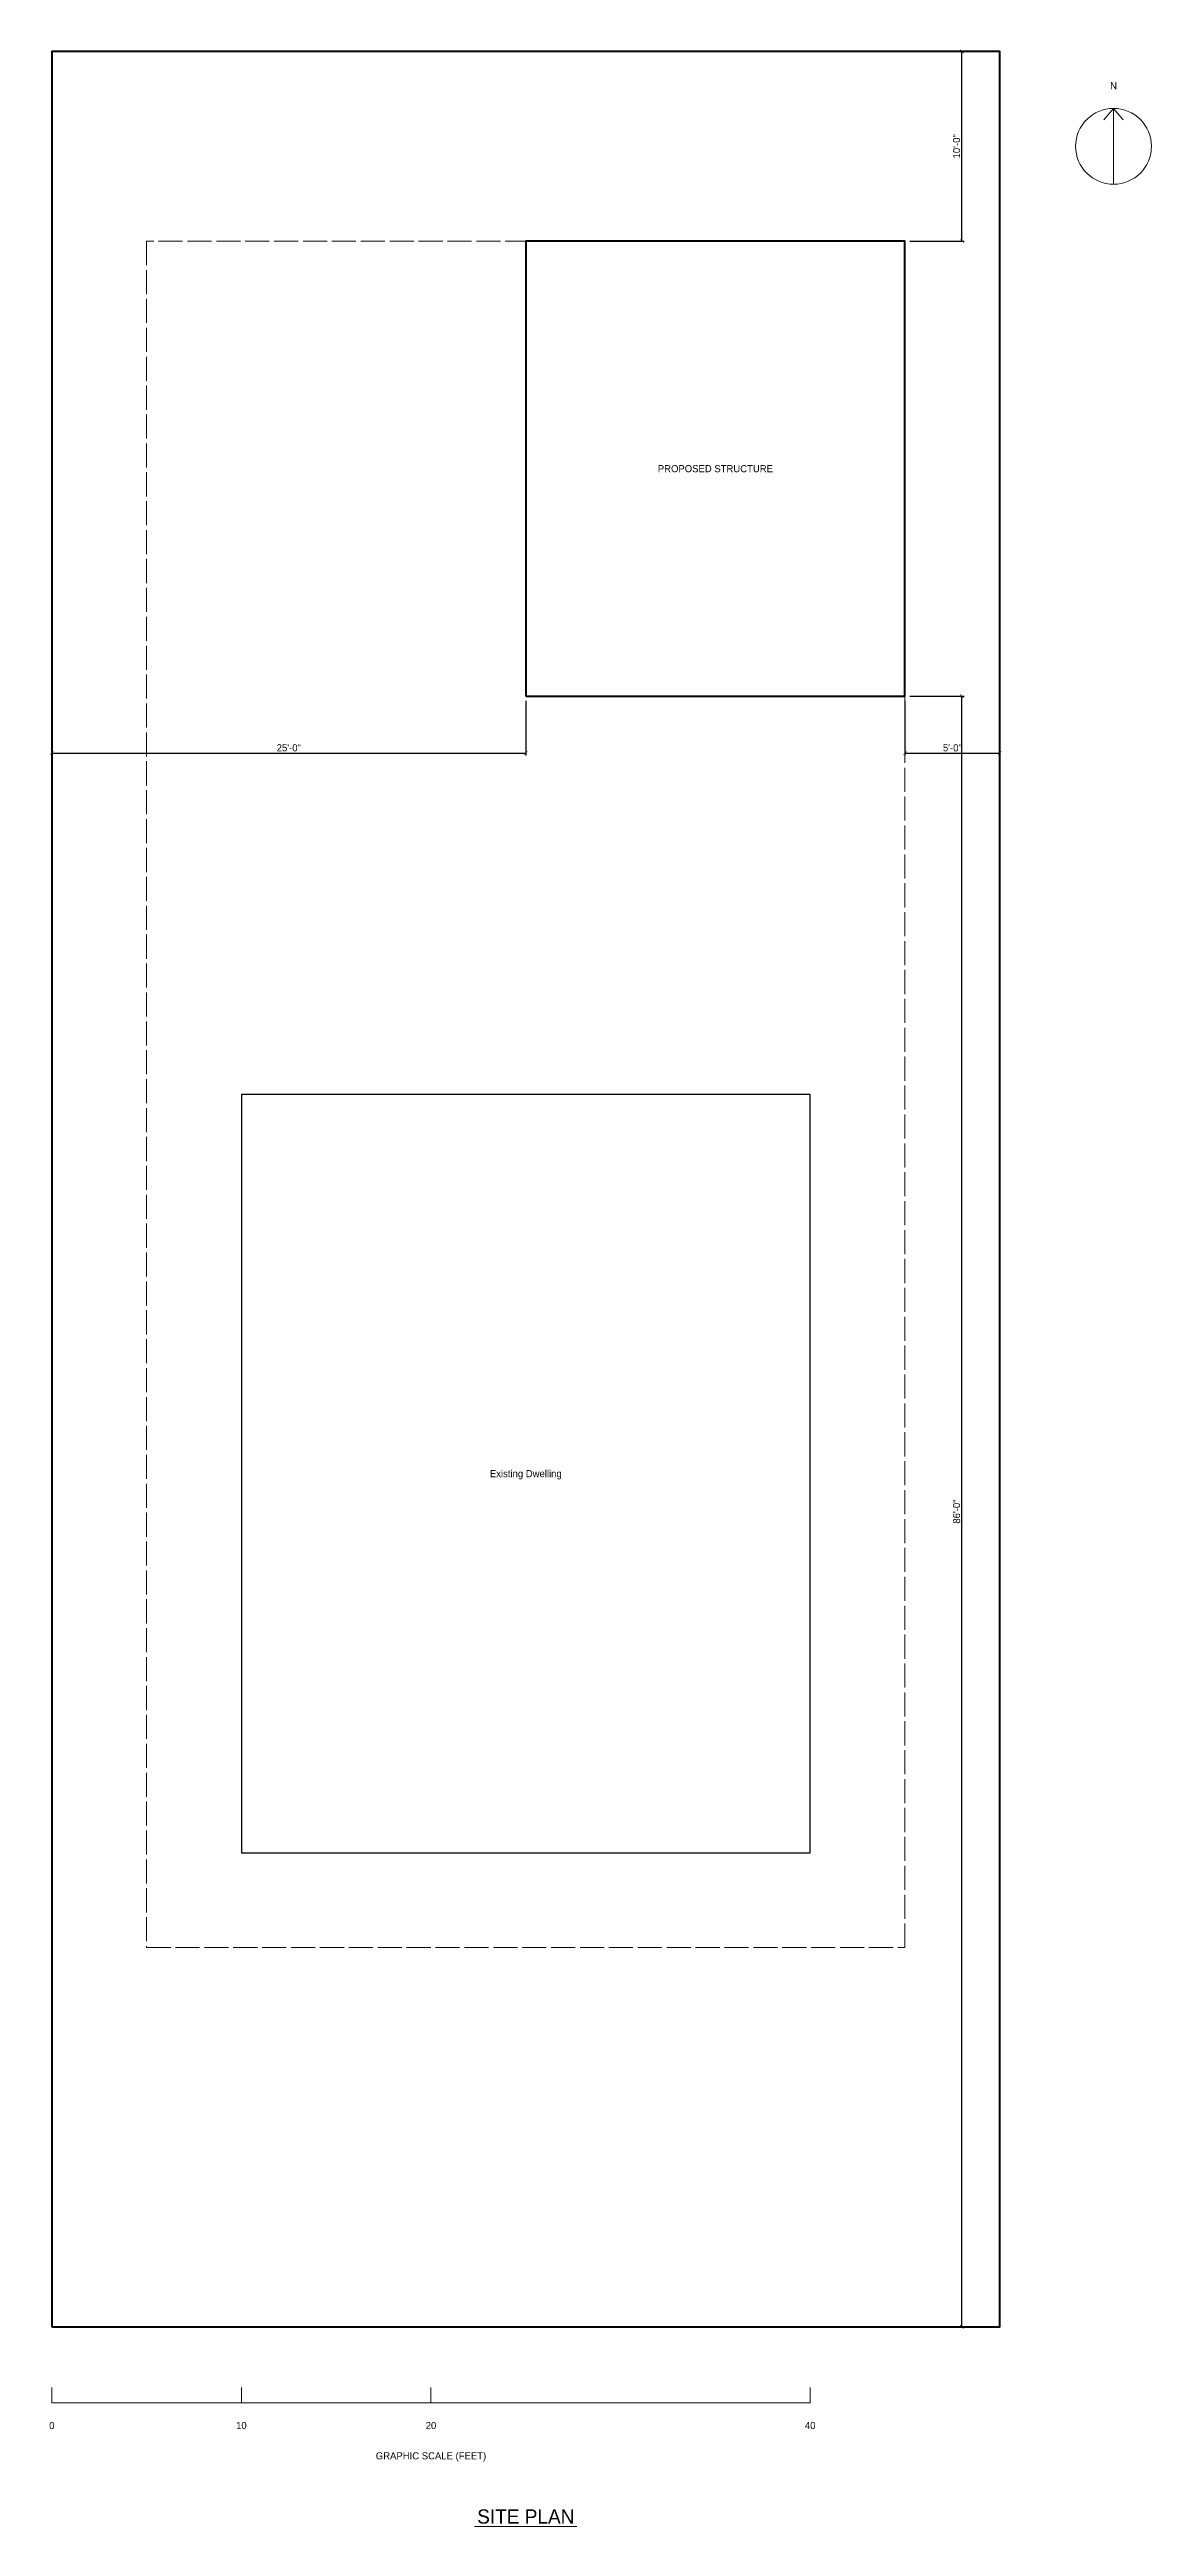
# Model space of a CAD drawing. Header units: metres. Extents: x 0 to 58, y -11 to 120.
import ezdxf
from ezdxf.enums import TextEntityAlignment as Align

# ---------------------------------------------------------------- set-up
doc = ezdxf.new("R2010")
doc.units = ezdxf.units.M
doc.linetypes.add('DASHED', pattern=[1.524, 1.27, -0.254])
for name, color, linetype, lineweight in [('C-ANNO-DIMS', 3, 'Continuous', 13), ('C-ANNO-TEXT', 7, 'Continuous', 18), ('C-BLDG-EXST', 8, 'Continuous', 25), ('C-BLDG-PROP', 7, 'Continuous', 50), ('C-PROP', 7, 'Continuous', 50), ('C-PROP-SBCK', 8, 'DASHED', 18)]:
    doc.layers.add(name, color=color, linetype=linetype, lineweight=lineweight)
doc.dimstyles.new('CODEFRAME', dxfattribs={"dimtxt": 0.375, "dimasz": 0.1875, "dimexe": 0.125, "dimexo": 0.25, "dimgap": 0.09, "dimtad": 1, "dimdec": 1, "dimblk": 'ARCHTICK', "dimcen": 2.5, "dimazin": 3, "dimtfac": 1, "dimtmove": 0, "dimatfit": 3})

# ---------------------------------------------------------------- blocks, each defined once
blk = doc.blocks.new('_ARCHTICK')
at = {"color": 0, "linetype": 'BYBLOCK', "const_width": 0.15}
blk.add_lwpolyline([(-0.5, -0.5), (0.5, 0.5)], dxfattribs=at)

msp = doc.modelspace()

# ---------------------------------------------------------------- linework, layer by layer
at = {"layer": 'C-ANNO-TEXT'}
for p, q in [((56, 117), (55.49, 116.39)), ((56, 113), (56, 117)), ((56, 117), (56.51, 116.39)), ((0, -4), (0, -3.2)), ((10, -4), (10, -3.2)), ((20, -4), (20, -3.2)), ((40, -4), (40, -3.2)), ((0, -4), (40, -4)), ((22.3, -10.53), (27.7, -10.53))]:
    msp.add_line(p, q, dxfattribs=at)
msp.add_circle((56, 115), 2, dxfattribs=at)
at = {"layer": 'C-BLDG-EXST'}
msp.add_lwpolyline([(10, 25), (40, 25), (40, 65), (10, 65)], close=True, dxfattribs=at)
at = {"layer": 'C-BLDG-PROP'}
msp.add_lwpolyline([(25, 86), (45, 86), (45, 110), (25, 110)], close=True, dxfattribs=at)
at = {"layer": 'C-PROP'}
msp.add_lwpolyline([(0, 0), (50, 0), (50, 120), (0, 120)], close=True, dxfattribs=at)
at = {"layer": 'C-PROP-SBCK'}
msp.add_lwpolyline([(5, 20), (45, 20), (45, 110), (5, 110)], close=True, dxfattribs=at)

# ---------------------------------------------------------------- texts
at = {"layer": 'C-ANNO-TEXT'}
for s, height, p in [('N', 0.375, (56, 118.2)), ('PROPOSED STRUCTURE', 0.375, (35, 98)), ('Existing Dwelling', 0.375, (25, 45)), ('0', 0.375, (0, -5.2)), ('10', 0.375, (10, -5.2)), ('20', 0.375, (20, -5.2)), ('40', 0.375, (40, -5.2)), ('GRAPHIC SCALE (FEET)', 0.375, (20, -6.8)), ('SITE PLAN', 0.75, (25, -10))]:
    msp.add_text(s, height=height, dxfattribs=at).set_placement(p, align=Align.MIDDLE_CENTER)

# ---------------------------------------------------------------- dimensions: what is measured, and where the dimension line sits
at = {"layer": 'C-ANNO-DIMS'}
for base, p1, p2, text in [((48, 110), (45, 110), (45, 120), '10\'-0"'), ((48, 0), (45, 0), (45, 86), '86\'-0"')]:
    msp.add_linear_dim(base=base, p1=p1, p2=p2, angle=90, text=text, dimstyle='CODEFRAME', dxfattribs=at).render()
for base, p1, p2, text in [((0, 83), (0, 86), (25, 86), '25\'-0"'), ((45, 83), (45, 86), (50, 86), '5\'-0"')]:
    msp.add_linear_dim(base=base, p1=p1, p2=p2, text=text, dimstyle='CODEFRAME', dxfattribs=at).render()

doc.saveas('drawing.dxf')
